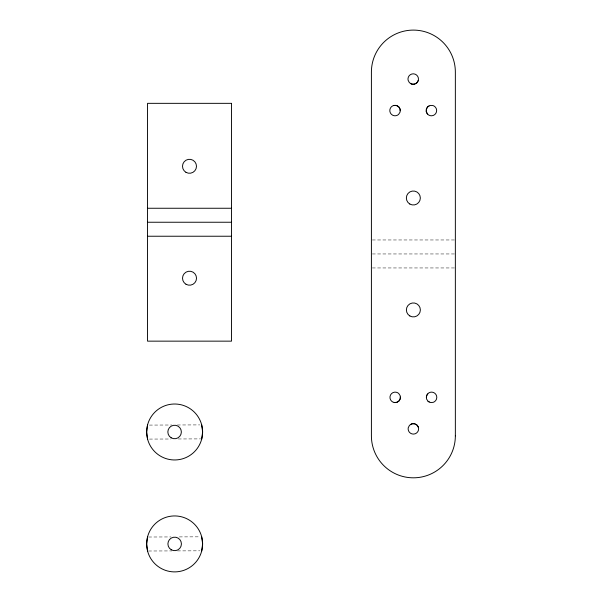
<?xml version="1.0" encoding="UTF-8"?>
<svg xmlns="http://www.w3.org/2000/svg" width="602" height="602" viewBox="0 0 602 602"><rect width="100%" height="100%" fill="white"/><g stroke="black" fill="none" stroke-linecap="round" stroke-linejoin="round"><path stroke-width="0.45" stroke-dasharray="3.01 2.26" d="M149.409 425.08L171.781 425.004M177.372 424.982L199.744 424.907M149.454 439.076L170.848 439.001M178.29 438.971L200.617 438.896M148.649 537.014L170.976 536.939M179.343 536.909L199.811 536.833M148.589 551.003L171.894 550.92M177.485 550.905L199.856 550.822M372.337 239.965L454.42 239.965M372.337 253.954L454.42 253.954M372.337 267.95L454.42 267.95"/><path stroke-width="0.9" d="M400.443 397.079C400.766 400.947 396.236 403.904 392.828 402.046A5.245 5.245 0 0 1 390.525 394.995A5.245 5.245 0 0 1 397.576 392.685L398.705 393.46A5.245 5.245 0 0 1 394.122 402.497M426.314 397.651L426.871 394.995L428.684 392.971A5.245 5.245 0 0 1 435.946 394.498A5.245 5.245 0 0 1 434.418 401.76L433.184 402.354A5.245 5.245 0 0 1 427.646 393.858M147.58 424.846L146.647 432.086L147.633 439.325M147.58 536.773L146.647 544.02L147.633 551.259M201.685 439.136A27.985 27.985 0 0 0 167.296 404.988A27.985 27.985 0 0 0 154.917 451.846A27.985 27.985 0 0 0 201.685 439.136L202.611 431.89L201.632 424.651M201.685 551.063A27.985 27.985 0 0 0 167.296 516.915A27.985 27.985 0 0 0 154.917 563.773A27.985 27.985 0 0 0 201.685 551.063L202.611 543.817L201.632 536.578M418.224 80.668L418.465 79.314A5.245 5.245 0 0 0 413.469 73.828A5.245 5.245 0 0 0 407.983 78.824L408.096 80.194A5.245 5.245 0 0 0 418.224 80.668C417.276 83.851 413.153 85.334 410.391 83.49M428.993 105.892C425.494 107.562 425.238 112.973 428.564 114.967A5.245 5.245 0 0 0 435.818 113.387A5.245 5.245 0 0 0 434.23 106.133L432.996 105.553A5.245 5.245 0 0 0 427.518 114.087M410.511 424.448C413.694 422.235 418.525 424.681 418.616 428.564A5.245 5.245 0 0 1 413.664 434.087A5.245 5.245 0 0 1 408.141 429.128L408.239 427.766A5.245 5.245 0 0 1 418.36 427.217M393.934 105.425L392.639 105.892A5.245 5.245 0 0 0 390.389 112.958A5.245 5.245 0 0 0 397.455 115.215L398.584 114.433A5.245 5.245 0 0 0 393.934 105.425C397.162 104.658 400.511 107.48 400.292 110.798M147.55 208.254L231.492 208.254M147.55 222.243L231.492 222.243M147.55 236.232L231.492 236.232M428.045 401.271L429.181 402.046M231.492 103.341L147.55 103.341L147.55 341.146L231.492 341.146L231.492 103.341M455.353 435.84L455.353 72.074A41.974 41.974 0 0 0 413.378 30.1A41.974 41.974 0 0 0 371.404 72.074L371.404 435.84A41.974 41.974 0 0 0 413.378 477.815A41.974 41.974 0 0 0 455.353 435.84M185.958 172.315A6.998 6.998 0 0 0 196.485 166.325A6.998 6.998 0 0 0 186.033 160.2A6.998 6.998 0 0 0 185.958 172.315M186.003 284.257A6.998 6.998 0 0 0 196.515 278.229A6.998 6.998 0 0 0 186.041 272.134A6.998 6.998 0 0 0 186.003 284.257M171.201 437.827A6.757 6.757 0 0 0 181.36 432.01A6.757 6.757 0 0 0 171.246 426.126A6.757 6.757 0 0 0 171.201 437.827M171.261 549.761A6.757 6.757 0 0 0 181.42 543.945A6.757 6.757 0 0 0 171.307 538.053A6.757 6.757 0 0 0 171.261 549.761M409.857 315.967A6.998 6.998 0 0 0 420.369 309.947A6.998 6.998 0 0 0 409.902 303.852A6.998 6.998 0 0 0 409.857 315.967M409.827 204.04A6.998 6.998 0 0 0 420.339 198.02A6.998 6.998 0 0 0 409.872 191.925A6.998 6.998 0 0 0 409.827 204.04"/></g></svg>
